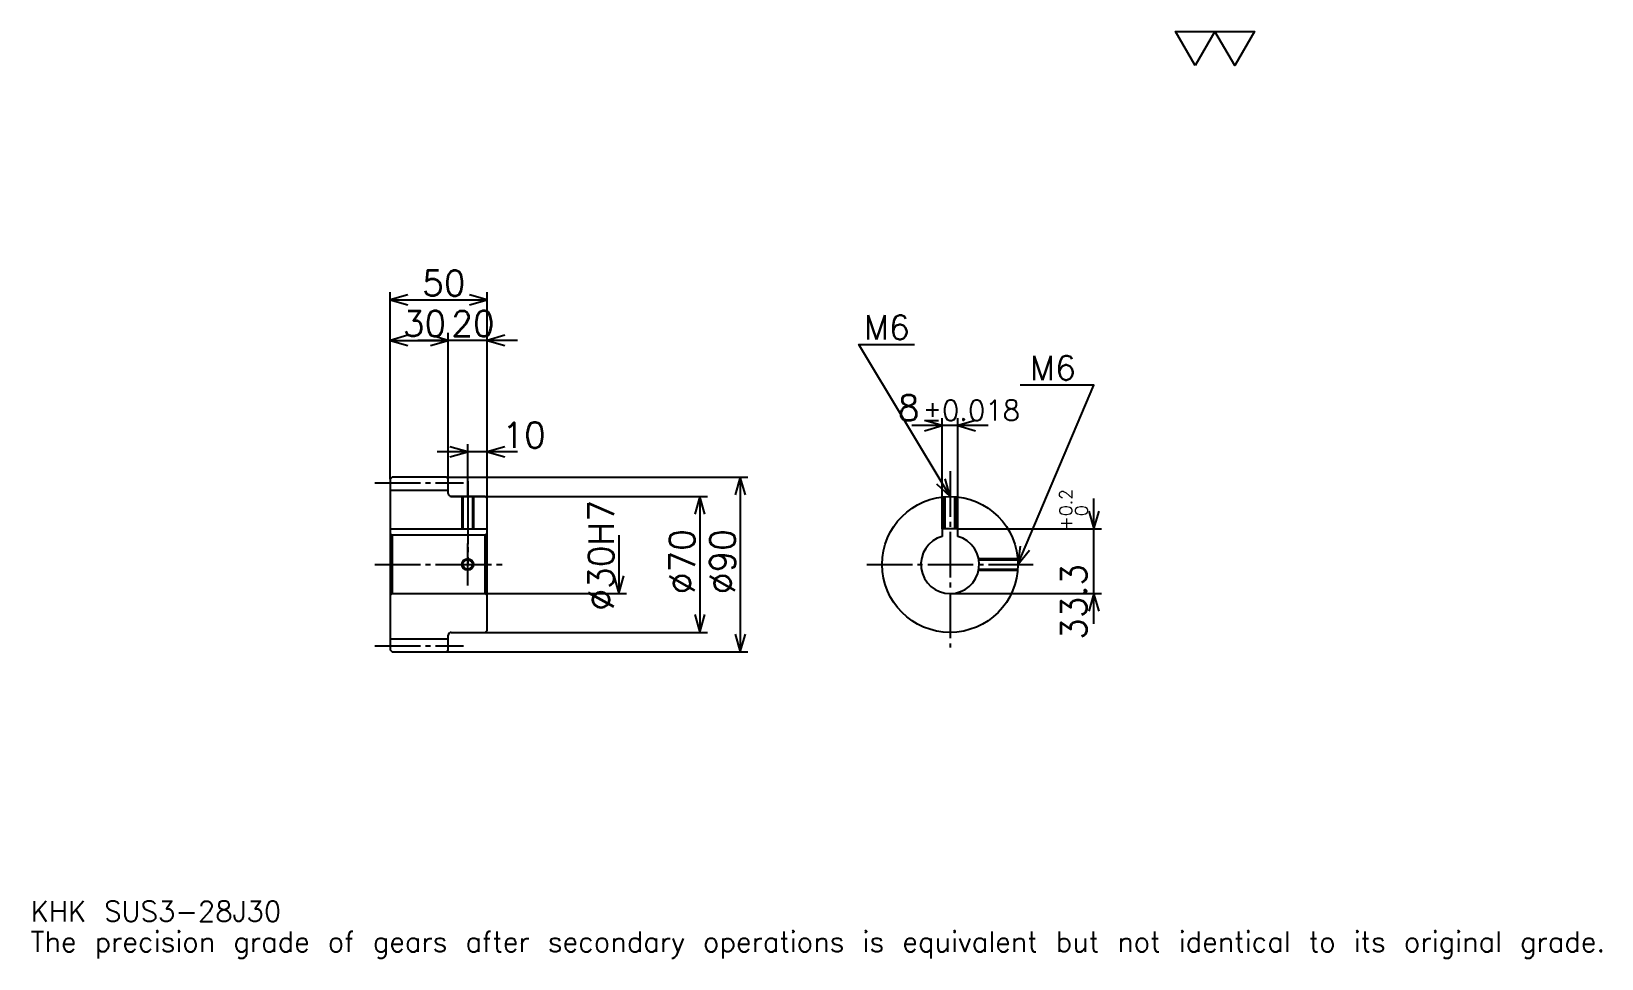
# Model space of a CAD drawing. Extents: x 27 to 835, y 10 to 487.
import ezdxf

# ---------------------------------------------------------------- set-up
doc = ezdxf.new("R2010")
doc.units = 0
doc.linetypes.add('DASHDOT', pattern=[31.304349, 23.478261, -2.608696, 2.608696, -2.608696])
doc.layers.get('0').update_dxf_attribs({"linetype": 'CONTINUOUS'})
doc.layers.add('DASHDOT', color=6, linetype='DASHDOT')
doc.styles.add('KANJI', font='TXT', dxfattribs={"bigfont": 'BIGFONT'})

msp = doc.modelspace()

# ---------------------------------------------------------------- linework, layer by layer
at = {"color": 5}
for p, q in [((211.304337, 257.608704), (211.304337, 352.82608)), ((211.304337, 348.913025), (261.304321, 348.913025)), ((261.304321, 257.608704), (261.304321, 352.82608)), ((241.304337, 257.608704), (241.304337, 331.956512)), ((211.304337, 328.043457), (241.304337, 328.043457)), ((276.956512, 328.043457), (225.652161, 328.043457)), ((519.434753, 284.130432), (480.130432, 284.130432)), ((495.782593, 230.908691), (495.782593, 288.043457)), ((503.782593, 230.908691), (503.782593, 288.043457)), ((276.956512, 270.652161), (235.652161, 270.652161)), ((251.304337, 257.608704), (251.304337, 274.565216)), ((211.304337, 256.608704), (211.304337, 257.608704)), ((240.304337, 257.608704), (261.304321, 257.608704)), ((241.304337, 256.608704), (241.304337, 257.608704)), ((251.304337, 247.608688), (251.304337, 257.608704)), ((251.304337, 247.608688), (251.304337, 257.608704)), ((261.304321, 257.608704), (395.652161, 257.608704)), ((261.304321, 246.608688), (261.304321, 257.608704)), ((391.739136, 257.608704), (391.739136, 167.608688)), ((242.804337, 247.608688), (261.304321, 247.608688)), ((261.304321, 247.608688), (374.782593, 247.608688)), ((370.869568, 247.608688), (370.869568, 177.608688)), ((573.913025, 181.956512), (573.913025, 246.560852)), ((329.130432, 227.608688), (329.130432, 197.608688)), ((503.782593, 230.908691), (577.826111, 230.908691)), ((261.304321, 197.608688), (333.043457, 197.608688)), ((499.782593, 197.608688), (577.826111, 197.608688)), ((242.804337, 177.608688), (261.304321, 177.608688)), ((261.304321, 177.608688), (374.782593, 177.608688)), ((240.304337, 167.608688), (261.304321, 167.608688)), ((261.304321, 167.608688), (395.652161, 167.608688))]:
    msp.add_line(p, q, dxfattribs=at)
at = {"color": 4}
for p, q in [((211.304337, 250.858688), (241.304337, 250.858688)), ((211.304337, 230.908691), (261.304321, 230.908691)), ((212.304337, 227.608688), (212.304337, 197.608688)), ((260.304321, 227.608688), (261.304321, 228.608688)), ((260.304321, 197.608688), (261.304321, 196.608688)), ((211.304337, 174.358688), (241.304337, 174.358688))]:
    msp.add_line(p, q, dxfattribs=at)
at = {"color": 7}
msp.add_lwpolyline([(626.086975, 469.565216), (615.913086, 487.200012), (656.608704, 487.200012), (646.434814, 469.565216), (636.260864, 487.200012), (626.086975, 469.565216)], dxfattribs=at)
at = {"color": 5}
for points in [[(220.434769, 351.521729), (211.304337, 348.913025), (220.434769, 346.304352)], [(252.173904, 346.304352), (261.304321, 348.913025), (252.173904, 351.521729)], [(220.434769, 330.652161), (211.304337, 328.043457), (220.434769, 325.434784)], [(232.173904, 325.434784), (241.304337, 328.043457), (232.173904, 330.652161)], [(232.173904, 325.434784), (241.304337, 328.043457), (232.173904, 330.652161)], [(270.434784, 330.652161), (261.304321, 328.043457), (270.434784, 325.434784)], [(499.782593, 247.608688), (452.82608, 325.869568), (481.521729, 325.869568)], [(534.782593, 212.608688), (573.913025, 305), (535.826111, 305)], [(486.652161, 281.521729), (495.782593, 284.130432), (486.652161, 286.739136)], [(512.913025, 286.739136), (503.782593, 284.130432), (512.913025, 281.521729)], [(242.173904, 268.043457), (251.304337, 270.652161), (242.173904, 273.260864)], [(270.434784, 273.260864), (261.304321, 270.652161), (270.434784, 268.043457)], [(394.347809, 248.478256), (391.739136, 257.608704), (389.130432, 248.478256)], [(492.848083, 254.09581), (499.782593, 247.608688), (497.32196, 256.780151)], [(373.478241, 238.478256), (370.869568, 247.608688), (368.260864, 238.478256)], [(571.304321, 240.039124), (573.913025, 230.908691), (576.521729, 240.039124)], [(535.941284, 222.033524), (534.782593, 212.608688), (540.745544, 219.998779)], [(326.521729, 206.73912), (329.130432, 197.608688), (331.739136, 206.73912)], [(576.521729, 188.478256), (573.913025, 197.608688), (571.304321, 188.478256)], [(368.260864, 186.73912), (370.869568, 177.608688), (373.478241, 186.73912)], [(389.130432, 176.73912), (391.739136, 167.608688), (394.347809, 176.73912)]]:
    msp.add_lwpolyline(points, dxfattribs=at)
at = {"color": 4}
for points in [[(241.304337, 249.108688), (241.304337, 256.608704), (240.304337, 257.608704), (212.304337, 257.608704), (211.304337, 256.608704), (211.304337, 196.608688)], [(242.804337, 177.608688), (260.304321, 177.608688), (261.304321, 178.608688), (261.304321, 246.608688), (260.304321, 247.608688), (242.804337, 247.608688)], [(248.304337, 247.608688), (248.304337, 230.908691)], [(248.84433, 247.608688), (248.84433, 230.908691)], [(253.764343, 247.608688), (253.764343, 230.908691)], [(254.304337, 247.608688), (254.304337, 230.908691)], [(496.782593, 230.908691), (496.782593, 247.479889)], [(497.322632, 230.908691), (497.322632, 247.522125)], [(502.242615, 230.908691), (502.242615, 247.522125)], [(502.782593, 230.908691), (502.782593, 247.479889)], [(211.304337, 196.608688), (212.304337, 197.608688), (260.304321, 197.608688), (260.304321, 227.608688), (212.304337, 227.608688), (211.304337, 228.608688)], [(503.782593, 227.065521), (503.782593, 230.908691), (495.782593, 230.908691), (495.782593, 227.065521)], [(514.479553, 215.608688), (534.653809, 215.608688)], [(514.579529, 215.068695), (534.696045, 215.068695)], [(514.479553, 209.608688), (534.653809, 209.608688)], [(514.579529, 210.148682), (534.696045, 210.148682)], [(211.304337, 196.608688), (211.304337, 168.608688), (212.304337, 167.608688), (240.304337, 167.608688), (241.304337, 168.608688), (241.304337, 176.108688)]]:
    msp.add_lwpolyline(points, dxfattribs=at)
for centre, radius in [((499.782593, 212.608688), 35), ((251.304337, 212.608688), 2.46)]:
    msp.add_circle(centre, radius, dxfattribs=at)
at = {"color": 7}
msp.add_circle((251.304337, 212.608688), 3, dxfattribs=at)
at = {"color": 4}
for centre, radius, start, end in [((242.804337, 249.108688), 1.5, 180, 270), ((499.782593, 212.608688), 15, 105.466010323, 74.533989677), ((242.804337, 176.108688), 1.5, 90, 180)]:
    msp.add_arc(centre, radius, start, end, dxfattribs=at)
at = {"layer": 'DASHDOT', "color": 7}
for p, q in [((499.782593, 260.652161), (499.782593, 169.782593)), ((203.478256, 254.608688), (249.130432, 254.608688)), ((251.304337, 247.608688), (251.304337, 212.608688)), ((203.478256, 212.608688), (269.130432, 212.608688)), ((456.956512, 212.608688), (542.608704, 212.608688)), ((203.478256, 170.608688), (249.130432, 170.608688))]:
    msp.add_line(p, q, dxfattribs=at)
for points in [[(251.304337, 255.434784), (251.304337, 223.082596)], [(251.304337, 201.782608), (251.304337, 223.434769)], [(240.478241, 212.608688), (262.130432, 212.608688)]]:
    msp.add_lwpolyline(points, dxfattribs=at)

# ---------------------------------------------------------------- texts
at = {"color": 7, "style": 'KANJI'}
for s, height, p in [('50', 13.043478, (227.82608, 351)), ('30', 13.043478, (217.82608, 330.130432)), ('20', 13.043478, (242.82608, 330.130432)), ('M6', 12.52174, (455.434753, 328.478271)), ('M6', 12.52174, (541.043457, 307.608704)), ('8', 13.043478, (472.858276, 286.739136)), ('%%p0.018', 10.434783, (485.769714, 286.739136)), ('10', 13.043478, (269.130432, 272.739136)), ('KHK SUS3-28J30', 10.434783, (26.086956, 28.695652)), ('The precision grade of gears after secondary operations is equivalent but not identical to its original grade.', 10.434783, (26.086956, 13.043478))]:
    msp.add_text(s, height=height, dxfattribs=at).set_placement(p)
for s, height, p in [('%%c30H7', 13.043478, (326.521729, 188.804337)), ('0.2', 6.521739, (562.695679, 237.498749)), ('+', 6.521739, (562.695679, 230.194397)), ('0', 6.521739, (570.782593, 237.498749)), ('%%c70', 13.043478, (368.260864, 197.282593)), ('%%c90', 13.043478, (389.130432, 197.282593)), ('33.3', 13.043478, (570, 173.737061))]:
    msp.add_text(s, height=height, rotation=90, dxfattribs=at).set_placement(p)

doc.saveas('drawing.dxf')
